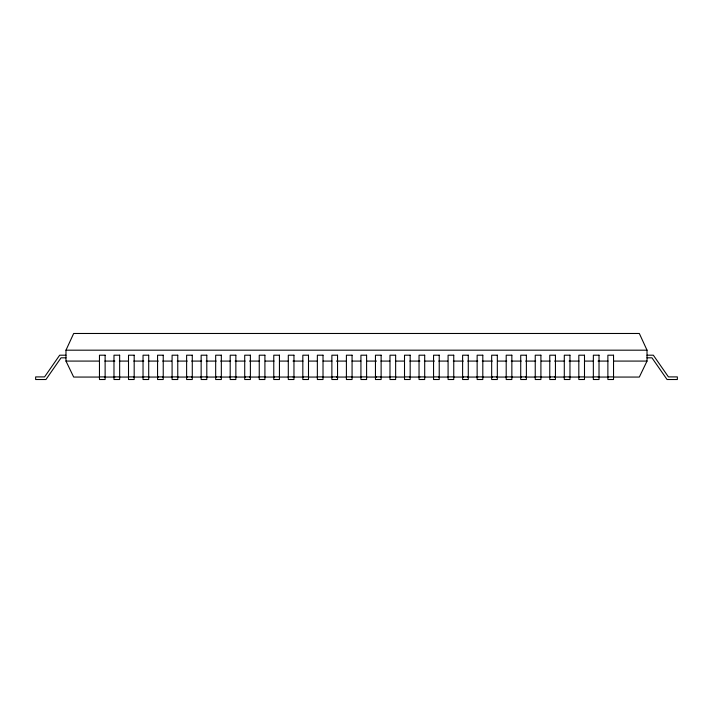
<?xml version="1.0" encoding="UTF-8"?>
<svg xmlns="http://www.w3.org/2000/svg" width="713" height="713" viewBox="0 0 713 713"><rect width="100%" height="100%" fill="white"/><g stroke="black" fill="none" stroke-linecap="round" stroke-linejoin="round"><path stroke-width="1.07" d="M99.285 377.061L73.671 377.061L65.979 361.081L65.979 350.181L73.671 333.479L639.329 333.479L647.021 350.181L647.021 361.081L639.329 377.061L613.715 377.061M65.979 350.181L647.021 350.181M65.979 355.199L59.669 355.199L44.571 376.901L35.65 376.901L35.65 379.521L45.935 379.521L61.042 357.819L65.979 357.819M647.021 355.199L653.331 355.199L668.429 376.901L677.35 376.901L677.35 379.521L667.065 379.521L651.958 357.819L647.021 357.819M65.979 361.081L99.276 361.081M104.847 361.081L114.864 361.081M119.321 361.081L128.224 361.081M133.794 361.081L143.812 361.081M148.268 361.081L158.286 361.081M162.733 361.081L171.646 361.081M177.207 361.081L187.234 361.081M191.681 361.081L201.699 361.081M206.155 361.081L216.173 361.081M220.629 361.081L230.647 361.081M235.103 361.081L245.12 361.081M249.577 361.081L259.594 361.081M265.165 361.081L274.068 361.081M279.63 361.081L288.542 361.081M292.99 361.081L303.016 361.081M308.577 361.081L317.49 361.081M323.051 361.081L331.955 361.081M336.411 361.081L346.429 361.081M351.999 361.081L360.903 361.081M366.473 361.081L376.491 361.081M380.947 361.081L389.851 361.081M395.421 361.081L404.324 361.081M409.886 361.081L419.912 361.081M424.36 361.081L434.386 361.081M438.834 361.081L447.746 361.081M453.308 361.081L463.325 361.081M467.781 361.081L477.799 361.081M482.255 361.081L492.273 361.081M497.843 361.081L506.747 361.081M511.203 361.081L521.221 361.081M525.677 361.081L535.695 361.081M541.256 361.081L550.169 361.081M554.616 361.081L564.643 361.081M569.09 361.081L579.108 361.081M584.678 361.081L593.581 361.081M598.038 361.081L608.055 361.081M613.626 361.081L647.021 361.081M99.463 376.901L105.123 376.901M113.982 376.901L119.65 376.901M128.509 376.901L134.178 376.901M143.037 376.901L148.705 376.901M157.564 376.901L163.232 376.901M172.091 376.901L177.76 376.901M186.619 376.901L192.278 376.901M201.146 376.901L206.806 376.901M215.674 376.901L221.333 376.901M230.192 376.901L235.86 376.901M244.719 376.901L250.388 376.901M259.247 376.901L264.915 376.901M273.774 376.901L279.443 376.901M288.302 376.901L293.961 376.901M302.829 376.901L308.488 376.901M317.356 376.901L323.016 376.901M331.875 376.901L337.543 376.901M346.402 376.901L352.07 376.901M360.93 376.901L366.598 376.901M375.457 376.901L381.125 376.901M389.984 376.901L395.644 376.901M404.512 376.901L410.171 376.901M419.039 376.901L424.698 376.901M433.557 376.901L439.226 376.901M448.085 376.901L453.753 376.901M462.612 376.901L468.281 376.901M477.14 376.901L482.808 376.901M491.667 376.901L497.326 376.901M506.194 376.901L511.854 376.901M520.722 376.901L526.381 376.901M535.24 376.901L540.909 376.901M549.768 376.901L555.436 376.901M564.295 376.901L569.963 376.901M578.822 376.901L584.491 376.901M593.35 376.901L599.018 376.901M607.877 376.901L613.536 376.901M104.856 377.061L114.873 377.061M119.329 377.061L128.233 377.061M133.803 377.061L143.821 377.061M148.277 377.061L158.295 377.061M162.751 377.061L171.664 377.061M177.225 377.061L187.252 377.061M191.708 377.061L201.726 377.061M206.182 377.061L216.199 377.061M220.656 377.061L230.673 377.061M235.13 377.061L245.147 377.061M249.603 377.061L259.63 377.061M265.191 377.061L274.104 377.061M279.665 377.061L288.578 377.061M293.034 377.061L303.052 377.061M308.622 377.061L317.526 377.061M323.096 377.061L332 377.061M336.456 377.061L346.482 377.061M352.044 377.061L360.956 377.061M366.518 377.061L376.544 377.061M381 377.061L389.904 377.061M395.474 377.061L404.378 377.061M409.948 377.061L419.966 377.061M424.422 377.061L433.335 377.061M438.896 377.061L447.809 377.061M453.37 377.061L463.397 377.061M467.853 377.061L477.87 377.061M482.327 377.061L492.344 377.061M496.801 377.061L506.818 377.061M511.274 377.061L521.292 377.061M525.748 377.061L535.775 377.061M541.336 377.061L550.249 377.061M554.705 377.061L564.723 377.061M569.179 377.061L579.197 377.061M584.767 377.061L593.671 377.061M598.127 377.061L608.144 377.061M105.123 355.199L99.463 355.199L99.463 379.521L105.123 379.521L105.123 355.199M119.65 355.199L113.982 355.199L113.982 379.521L119.65 379.521L119.65 355.199M134.178 355.199L128.509 355.199L128.509 379.521L134.178 379.521L134.178 355.199M148.705 355.199L143.037 355.199L143.037 379.521L148.705 379.521L148.705 355.199M163.232 355.199L157.564 355.199L157.564 379.521L163.232 379.521L163.232 355.199M177.76 355.199L172.091 355.199L172.091 379.521L177.76 379.521L177.76 355.199M192.278 355.199L186.619 355.199L186.619 379.521L192.278 379.521L192.278 355.199M206.806 355.199L201.146 355.199L201.146 379.521L206.806 379.521L206.806 355.199M221.333 355.199L215.674 355.199L215.674 379.521L221.333 379.521L221.333 355.199M235.86 355.199L230.192 355.199L230.192 379.521L235.86 379.521L235.86 355.199M250.388 355.199L244.719 355.199L244.719 379.521L250.388 379.521L250.388 355.199M264.915 355.199L259.247 355.199L259.247 379.521L264.915 379.521L264.915 355.199M279.443 355.199L273.774 355.199L273.774 379.521L279.443 379.521L279.443 355.199M293.961 355.199L288.302 355.199L288.302 379.521L293.961 379.521L293.961 355.199M308.488 355.199L302.829 355.199L302.829 379.521L308.488 379.521L308.488 355.199M323.016 355.199L317.356 355.199L317.356 379.521L323.016 379.521L323.016 355.199M337.543 355.199L331.875 355.199L331.875 379.521L337.543 379.521L337.543 355.199M352.07 355.199L346.402 355.199L346.402 379.521L352.07 379.521L352.07 355.199M366.598 355.199L360.93 355.199L360.93 379.521L366.598 379.521L366.598 355.199M381.125 355.199L375.457 355.199L375.457 379.521L381.125 379.521L381.125 355.199M395.644 355.199L389.984 355.199L389.984 379.521L395.644 379.521L395.644 355.199M410.171 355.199L404.512 355.199L404.512 379.521L410.171 379.521L410.171 355.199M424.698 355.199L419.039 355.199L419.039 379.521L424.698 379.521L424.698 355.199M439.226 355.199L433.557 355.199L433.557 379.521L439.226 379.521L439.226 355.199M453.753 355.199L448.085 355.199L448.085 379.521L453.753 379.521L453.753 355.199M468.281 355.199L462.612 355.199L462.612 379.521L468.281 379.521L468.281 355.199M482.808 355.199L477.14 355.199L477.14 379.521L482.808 379.521L482.808 355.199M497.326 355.199L491.667 355.199L491.667 379.521L497.326 379.521L497.326 355.199M511.854 355.199L506.194 355.199L506.194 379.521L511.854 379.521L511.854 355.199M526.381 355.199L520.722 355.199L520.722 379.521L526.381 379.521L526.381 355.199M540.909 355.199L535.24 355.199L535.24 379.521L540.909 379.521L540.909 355.199M555.436 355.199L549.768 355.199L549.768 379.521L555.436 379.521L555.436 355.199M569.963 355.199L564.295 355.199L564.295 379.521L569.963 379.521L569.963 355.199M584.491 355.199L578.822 355.199L578.822 379.521L584.491 379.521L584.491 355.199M599.018 355.199L593.35 355.199L593.35 379.521L599.018 379.521L599.018 355.199M613.536 355.199L607.877 355.199L607.877 379.521L613.536 379.521L613.536 355.199"/></g></svg>
